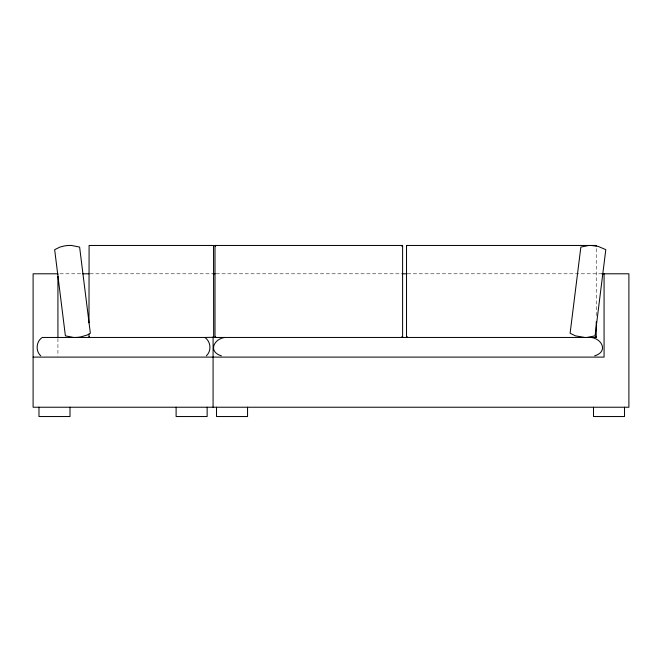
<?xml version="1.0" encoding="UTF-8"?>
<svg xmlns="http://www.w3.org/2000/svg" width="662" height="662" viewBox="0 0 662 662"><rect width="100%" height="100%" fill="white"/><g stroke="black" fill="none" stroke-linecap="round" stroke-linejoin="round"><path stroke-width="0.5" stroke-dasharray="3.31 2.48" d="M596.239 315.658L596.239 247.687M59.994 273.795L81.716 273.795M89.991 273.795L213.081 273.795M216.176 273.795L401.338 273.795M407.544 273.795L602.015 273.795M57.925 338.596L57.925 356.082"/><path stroke-width="0.99" d="M88.981 322.874L89.097 245.461L213.545 245.461L213.66 337.289L204.963 337.454M215.001 337.289L215.001 245.627M402.604 337.289L402.604 245.627M406.526 337.289L406.526 245.627M89.428 336.478L88.981 337.289L88.981 334.202M206.329 355.825C211.757 350.91 210.88 341.468 204.823 337.454L42.244 337.454C36.187 341.468 35.309 350.91 40.738 355.825M594.683 355.825C608.03 351.886 602.544 339.076 591.282 337.454L224.774 337.454C213.512 339.076 208.025 351.886 221.373 355.825M588.923 245.461L580.847 247.075L570.114 333.243L575.419 335.849L584.637 337.454M586.987 337.454L595.072 335.841L605.804 249.673L598.324 246.438L591.282 245.461M401.942 245.461L402.438 245.461A15.441 1.44 -26.3 0 1 401.942 246.438M215.663 336.478A15.441 1.44 -26.3 0 0 215.167 337.454L215.663 337.454M215.663 246.438A15.441 1.44 26.3 0 1 215.167 245.461L402.438 245.461M406.691 245.95A15.309 1.423 26.1 0 1 406.691 245.461L596.065 245.461A15.309 1.423 -26.1 0 1 596.065 245.95M595.56 245.461L596.065 245.461M82.75 273.795L88.956 273.795M213.081 273.795L215.15 273.795M401.875 273.795L407.031 273.795M602.015 273.795L628.9 273.795L628.9 407.229L33.1 407.229L33.1 273.795L57.925 273.795L57.925 337.57M215.167 337.454L224.426 337.454M591.952 337.454L596.065 337.454A15.309 1.423 26.1 0 0 595.56 336.478M33.1 357.108L604.075 357.108L604.075 273.795M406.691 245.461L407.196 245.461M215.167 245.461L215.663 245.461M595.56 337.454L596.065 337.454M401.942 337.454L402.438 337.454A15.441 1.44 26.3 0 0 401.942 336.478M213.222 336.478L213.66 337.289M57.726 274.291L54.656 249.673L59.961 247.067L64.429 245.95A18.453 9.773 -5.9 0 1 71.537 245.461L79.614 247.075L90.346 333.243L87.045 335.088L80.582 336.958A18.453 9.773 -5.9 0 1 73.474 337.454L65.389 335.841L57.975 276.344M624.523 407.229L624.523 416.539L593.491 416.539L593.491 407.229M596.239 321.84L596.239 337.289M247.555 407.229L247.555 416.539L216.524 416.539L216.524 407.229M213.081 337.57L213.081 407.229M207.14 407.229L207.14 416.539L176.109 416.539L176.109 407.229M70.007 407.229L70.007 416.539L38.975 416.539L38.975 407.229M406.691 337.454A15.309 1.423 -26.1 0 1 407.196 336.478"/></g></svg>
